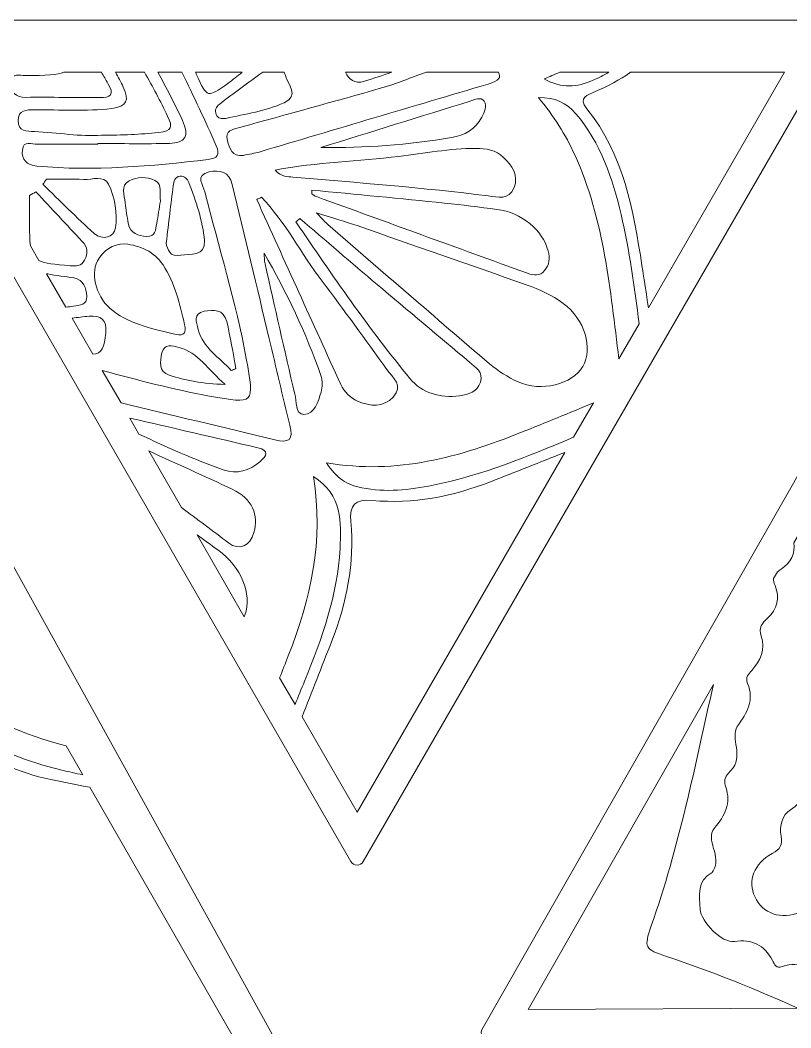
# Model space of a CAD drawing. Extents: x 13 to 5563, y -794 to -206.
# Drawn here: x 2871.4 to 3087.6, y -488.4 to -205.7 of the extents above; entities that cross this region are included whole.
import ezdxf

# ---------------------------------------------------------------- set-up
doc = ezdxf.new("R2010")
doc.units = 0
doc.header["$MEASUREMENT"] = 0
doc.layers.add('Layer 1', color=7, linetype='Continuous')

msp = doc.modelspace()

# ---------------------------------------------------------------- linework, layer by layer
at = {"layer": 'Layer 1', "lineweight": 0}
msp.add_lwpolyline([(2300.75, -205.68), (2300.75, -794.32), (3275.25, -794.32), (3275.25, -205.68), (2300.75, -205.68)], dxfattribs=at)
for points, knots in [([(3260.63, -518.02), (3260.63, -518.02), (2992.73, -519.1), (2992.73, -519.1), (2992.68, -519.1), (2992.63, -519.11), (2992.58, -519.11), (2992.58, -519.11), (2989.5, -519.34), (2989.5, -519.34), (2988.81, -519.39), (2988.19, -519.75), (2987.8, -520.33), (2987.8, -520.33), (2986.71, -521.97), (2986.71, -521.97), (2986.68, -522.01), (2986.66, -522.05), (2986.63, -522.09), (2986.63, -522.09), (2983.16, -528.06), (2983.16, -528.06), (2983.16, -528.06), (2837.08, -779.7), (2837.08, -779.7), (2837.08, -779.7), (2809.71, -779.7), (2809.71, -779.7), (2809.71, -779.7), (2956.28, -523.91), (2956.28, -523.91), (2956.3, -523.86), (2956.33, -523.82), (2956.35, -523.77), (2956.35, -523.77), (2957.82, -520.74), (2957.82, -520.74), (2958.12, -520.12), (2958.12, -519.39), (2957.81, -518.76), (2957.81, -518.76), (2956.85, -516.83), (2956.85, -516.83), (2956.83, -516.79), (2956.81, -516.75), (2956.79, -516.72), (2956.79, -516.72), (2792.72, -220.3), (2792.72, -220.3), (2792.72, -220.3), (2836.39, -220.3), (2836.39, -220.3), (2836.39, -220.3), (2964.15, -441.71), (2964.15, -441.71), (2964.15, -441.71), (2964.15, -441.72), (2964.15, -441.72), (2964.51, -442.34), (2965.17, -442.72), (2965.88, -442.72), (2966.6, -442.72), (2967.26, -442.33), (2967.62, -441.71), (2967.62, -441.71), (3095.54, -220.3), (3095.54, -220.3), (3095.54, -220.3), (3260.63, -220.3), (3260.63, -220.3), (3260.63, -220.3), (3260.63, -226.56), (3260.63, -226.56), (3260.63, -226.56), (3154, -226.45), (3154, -226.45), (3154, -226.45), (3151.64, -226.45), (3151.64, -226.45), (3151.64, -226.45), (3151.64, -226.45), (3151.64, -226.45), (3150.9, -226.45), (3150.23, -226.85), (3149.87, -227.5), (3149.87, -227.5), (3148.56, -229.93), (3148.56, -229.93), (3148.56, -229.93), (3146.14, -234.17), (3146.14, -234.17), (3146.14, -234.17), (3001.02, -488.7), (3001.02, -488.7), (3000.66, -489.32), (3000.67, -490.09), (3001.03, -490.71), (3001.39, -491.33), (3002.05, -491.7), (3002.76, -491.7), (3002.76, -491.7), (3002.77, -491.7), (3002.77, -491.7), (3002.77, -491.7), (3260.63, -490.31), (3260.63, -490.31), (3260.63, -490.31), (3260.63, -518.02), (3260.63, -518.02)], [0, 0, 0, 0, 1, 1, 1, 2, 2, 2, 3, 3, 3, 4, 4, 4, 5, 5, 5, 6, 6, 6, 7, 7, 7, 8, 8, 8, 9, 9, 9, 10, 10, 10, 11, 11, 11, 12, 12, 12, 13, 13, 13, 14, 14, 14, 15, 15, 15, 16, 16, 16, 17, 17, 17, 18, 18, 18, 19, 19, 19, 20, 20, 20, 21, 21, 21, 22, 22, 22, 23, 23, 23, 24, 24, 24, 25, 25, 25, 26, 26, 26, 27, 27, 27, 28, 28, 28, 29, 29, 29, 30, 30, 30, 31, 31, 31, 32, 32, 32, 33, 33, 33, 34, 34, 34, 35, 35, 35, 36, 36, 36, 36]), ([(2894.15, -220.3), (2894.77, -221.34), (2895.38, -222.38), (2896, -223.42), (2897.84, -226.48), (2896.88, -227.5), (2893.6, -227.41), (2890.25, -227.33), (2886.9, -227.39), (2883.55, -227.39), (2883.55, -227.37), (2883.55, -227.35), (2883.55, -227.33), (2880.02, -227.33), (2876.49, -227.3), (2872.96, -227.33), (2870.1, -227.36), (2868.59, -225.91), (2868.74, -223.14), (2868.89, -220.31), (2871.24, -221.26), (2872.81, -221.23), (2878.54, -221.15), (2881.97, -221.1), (2883.58, -220.3), (2883.58, -220.3), (2894.15, -220.3), (2894.15, -220.3)], [0, 0, 0, 0, 1, 1, 1, 2, 2, 2, 3, 3, 3, 4, 4, 4, 5, 5, 5, 6, 6, 6, 7, 7, 7, 8, 8, 8, 9, 9, 9, 9]), ([(2912.74, -232.6), (2914.22, -235.67), (2913.99, -236.82), (2910.24, -237.2), (2905.13, -237.71), (2900.04, -238), (2894.2, -237.91), (2888.35, -238.45), (2881.89, -237.17), (2875.36, -236.93), (2873.24, -236.85), (2870.81, -236.98), (2870.81, -233.87), (2870.8, -230.75), (2873.23, -230.85), (2875.35, -230.83), (2882.58, -230.76), (2889.81, -231.35), (2897.05, -230.45), (2901.34, -229.91), (2902.05, -228.13), (2900.31, -224.47), (2899.63, -223.05), (2898.91, -221.67), (2898.16, -220.3), (2898.16, -220.3), (2906.23, -220.3), (2906.23, -220.3), (2908.54, -224.31), (2910.73, -228.4), (2912.74, -232.6)], [0, 0, 0, 0, 1, 1, 1, 2, 2, 2, 3, 3, 3, 4, 4, 4, 5, 5, 5, 6, 6, 6, 7, 7, 7, 8, 8, 8, 9, 9, 9, 10, 10, 10, 10]), ([(2926.39, -240.89), (2927.52, -243.43), (2926.61, -244.47), (2924.09, -244.77), (2908.12, -246.61), (2892.14, -248.13), (2876.03, -246.61), (2873.2, -246.35), (2871.74, -244.79), (2871.98, -242.12), (2872.24, -239.29), (2874.62, -240.51), (2876.18, -240.49), (2881.83, -240.42), (2887.48, -240.46), (2893.13, -240.46), (2893.13, -240.41), (2893.14, -240.35), (2893.14, -240.29), (2899.84, -240.29), (2906.55, -240.42), (2913.26, -240.25), (2917.75, -240.13), (2918.95, -238.22), (2916.9, -233.78), (2914.77, -229.18), (2912.45, -224.69), (2909.98, -220.3), (2909.98, -220.3), (2916.72, -220.3), (2916.72, -220.3), (2920.14, -227.06), (2923.29, -233.96), (2926.39, -240.89)], [0, 0, 0, 0, 1, 1, 1, 2, 2, 2, 3, 3, 3, 4, 4, 4, 5, 5, 5, 6, 6, 6, 7, 7, 7, 8, 8, 8, 9, 9, 9, 10, 10, 10, 11, 11, 11, 11]), ([(2933.67, -220.3), (2932.34, -221.36), (2931, -222.42), (2929.63, -223.42), (2923.89, -227.59), (2923.81, -227.48), (2920.88, -221.03), (2920.76, -220.77), (2920.66, -220.53), (2920.57, -220.3), (2920.57, -220.3), (2933.67, -220.3), (2933.67, -220.3)], [0, 0, 0, 0, 1, 1, 1, 2, 2, 2, 3, 3, 3, 4, 4, 4, 4]), ([(2945.48, -220.3), (2945.61, -220.57), (2945.71, -220.87), (2945.79, -221.2), (2946.41, -223.72), (2949.88, -226.87), (2945.4, -228.87), (2940.23, -231.18), (2934.58, -232.05), (2929.05, -233.22), (2927.93, -233.42), (2926.88, -233.32), (2926.38, -232.12), (2925.9, -231), (2926.31, -229.97), (2927.21, -229.3), (2931.25, -226.26), (2935.27, -223.19), (2939.41, -220.3), (2939.41, -220.3), (2945.48, -220.3), (2945.48, -220.3)], [0, 0, 0, 0, 1, 1, 1, 2, 2, 2, 3, 3, 3, 4, 4, 4, 5, 5, 5, 6, 6, 6, 7, 7, 7, 7]), ([(3005.57, -220.3), (3006.34, -221.69), (3005.83, -222.72), (3002.7, -223.63), (2981.33, -229.86), (2960.01, -236.28), (2938.67, -242.6), (2937.15, -243.05), (2935.56, -243.27), (2934.01, -243.6), (2930.7, -244.16), (2930.14, -241.56), (2929.5, -239.45), (2928.65, -236.61), (2931.13, -236.32), (2932.91, -235.82), (2946.18, -232.09), (2959.49, -228.51), (2972.73, -224.7), (2977, -223.48), (2981.11, -221.71), (2985.34, -220.3), (2985.34, -220.3), (3005.57, -220.3), (3005.57, -220.3)], [0, 0, 0, 0, 1, 1, 1, 2, 2, 2, 3, 3, 3, 4, 4, 4, 5, 5, 5, 6, 6, 6, 7, 7, 7, 8, 8, 8, 8]), ([(2975.62, -220.3), (2973.07, -221.16), (2970.52, -222.02), (2967.95, -222.81), (2965.06, -223.71), (2963.6, -222.21), (2962.69, -220.3), (2962.69, -220.3), (2975.62, -220.3), (2975.62, -220.3)], [0, 0, 0, 0, 1, 1, 1, 2, 2, 2, 3, 3, 3, 3]), ([(3022.75, -220.3), (3022.75, -220.3), (3036.52, -220.3), (3036.52, -220.3), (3035.09, -221.1), (3033.63, -221.84), (3032.11, -222.52), (3027.69, -224.49), (3023.33, -225.01), (3018.35, -222.12), (3019.86, -221.55), (3021.32, -220.94), (3022.75, -220.3)], [0, 0, 0, 0, 1, 1, 1, 2, 2, 2, 3, 3, 3, 4, 4, 4, 4]), ([(3047.64, -286.33), (3047.05, -282.39), (3046.46, -278.45), (3045.84, -274.51), (3043.38, -258.91), (3040.8, -243.34), (3030.35, -230.52), (3027.83, -227.43), (3030.63, -226.63), (3032.71, -225.73), (3036.24, -224.21), (3039.54, -222.38), (3042.66, -220.3), (3042.66, -220.3), (3085.79, -220.3), (3085.79, -220.3), (3085.79, -220.3), (3047.64, -286.33), (3047.64, -286.33)], [0, 0, 0, 0, 1, 1, 1, 2, 2, 2, 3, 3, 3, 4, 4, 4, 5, 5, 5, 6, 6, 6, 6]), ([(2955.72, -241.42), (2969.69, -237.07), (2983.65, -232.71), (2997.63, -228.4), (2998.91, -228), (3000.58, -227.04), (3001.54, -228.43), (3002.51, -229.82), (3001.64, -231.48), (3000.88, -232.91), (2999.08, -236.32), (2996.03, -238.02), (2992.42, -238.63), (2980.26, -240.67), (2967.97, -241.51), (2955.72, -241.42)], [0, 0, 0, 0, 1, 1, 1, 2, 2, 2, 3, 3, 3, 4, 4, 4, 5, 5, 5, 5]), ([(3039.35, -300.68), (3036.92, -281.25), (3035.25, -261.68), (3026.97, -243.45), (3024.39, -237.8), (3021.14, -232.63), (3016.77, -227.39), (3021.48, -227.28), (3024.66, -228.84), (3027.29, -231.93), (3034.25, -240.14), (3037.62, -250.02), (3039.98, -260.21), (3042.31, -270.31), (3043.74, -280.57), (3045.03, -290.85), (3045.03, -290.85), (3039.35, -300.68), (3039.35, -300.68)], [0, 0, 0, 0, 1, 1, 1, 2, 2, 2, 3, 3, 3, 4, 4, 4, 5, 5, 5, 6, 6, 6, 6]), ([(2977.6, -243.89), (2984.77, -243.03), (2991.9, -241.66), (2999.17, -241.66), (3002.07, -241.66), (3004.85, -242.01), (3007, -244.17), (3009.33, -246.49), (3011.26, -249.14), (3009.96, -252.63), (3008.6, -256.28), (3005.29, -255.3), (3002.65, -254.97), (2984.45, -252.67), (2966.17, -251.29), (2947.91, -249.7), (2946.37, -249.57), (2944.7, -249.7), (2942.89, -247.72), (2954.81, -245.52), (2966.27, -245.25), (2977.6, -243.89)], [0, 0, 0, 0, 1, 1, 1, 2, 2, 2, 3, 3, 3, 4, 4, 4, 5, 5, 5, 6, 6, 6, 7, 7, 7, 7]), ([(2924.49, -311.11), (2937.24, -313.42), (2937.15, -313.53), (2934.79, -300.57), (2931.89, -284.73), (2927.09, -269.37), (2923.17, -253.79), (2922.73, -252.05), (2920.35, -249.15), (2924.35, -248.26), (2927.38, -247.6), (2929.99, -248.14), (2930.86, -251.81), (2934.3, -266.24), (2937.8, -280.65), (2941.26, -295.08), (2943.19, -303.15), (2944.99, -311.26), (2947.05, -319.3), (2948.12, -323.51), (2946.77, -324.34), (2942.81, -323.38), (2928.44, -319.9), (2914.05, -316.5), (2899.67, -313.07), (2899.67, -313.07), (2894.39, -303.93), (2894.39, -303.93), (2904.34, -306.64), (2914.32, -309.26), (2924.49, -311.11)], [0, 0, 0, 0, 1, 1, 1, 2, 2, 2, 3, 3, 3, 4, 4, 4, 5, 5, 5, 6, 6, 6, 7, 7, 7, 8, 8, 8, 9, 9, 9, 10, 10, 10, 10]), ([(2877.72, -251.73), (2878.05, -251.25), (2878.38, -250.78), (2878.71, -250.3), (2882.23, -250.3), (2885.75, -250.16), (2889.26, -250.35), (2891.62, -250.47), (2894.88, -249.09), (2896.13, -251.64), (2897.97, -255.41), (2898.75, -259.89), (2898.1, -263.98), (2897.69, -266.61), (2894.45, -267.55), (2892.14, -265.51), (2887.17, -261.09), (2882.51, -256.34), (2877.72, -251.73)], [0, 0, 0, 0, 1, 1, 1, 2, 2, 2, 3, 3, 3, 4, 4, 4, 5, 5, 5, 6, 6, 6, 6]), ([(2910.72, -256.43), (2910.38, -258.51), (2910.06, -260.6), (2909.68, -262.68), (2909.37, -264.39), (2909.29, -266.57), (2906.83, -266.34), (2904.58, -266.12), (2902.18, -265.61), (2901.71, -262.67), (2901.4, -260.76), (2900.99, -258.85), (2900.84, -256.93), (2900.68, -254.77), (2899.32, -252.04), (2901.97, -250.72), (2904.15, -249.64), (2906.9, -249.53), (2909.17, -250.64), (2911.61, -251.84), (2910.21, -254.43), (2910.72, -256.43)], [0, 0, 0, 0, 1, 1, 1, 2, 2, 2, 3, 3, 3, 4, 4, 4, 5, 5, 5, 6, 6, 6, 7, 7, 7, 7]), ([(2916.41, -271.62), (2913.38, -272.3), (2912.61, -269.89), (2912.34, -268.18), (2913.05, -262.32), (2913.67, -257.24), (2914.3, -252.16), (2914.45, -250.91), (2914.62, -249.61), (2916.26, -249.46), (2917.51, -249.36), (2918.26, -250.21), (2918.65, -251.21), (2920.7, -256.5), (2922.6, -261.91), (2923.08, -267.53), (2923.48, -272.17), (2918.98, -271.04), (2916.41, -271.62)], [0, 0, 0, 0, 1, 1, 1, 2, 2, 2, 3, 3, 3, 4, 4, 4, 5, 5, 5, 6, 6, 6, 6]), ([(2874.22, -268.98), (2874.02, -267.32), (2874.01, -265.12), (2874, -262.12), (2873.99, -259.69), (2874, -257.27), (2874, -254.84), (2874.6, -254.51), (2875.2, -254.18), (2875.8, -253.85), (2880.12, -258.48), (2884.42, -263.13), (2888.77, -267.73), (2890.33, -269.37), (2890.51, -271.04), (2889.45, -273.02), (2888.5, -274.79), (2887.1, -274.72), (2885.4, -274.57), (2880.97, -274.18), (2878.27, -273.94), (2876.62, -273.12), (2876.62, -273.12), (2874.22, -268.98), (2874.22, -268.98)], [0, 0, 0, 0, 1, 1, 1, 2, 2, 2, 3, 3, 3, 4, 4, 4, 5, 5, 5, 6, 6, 6, 7, 7, 7, 8, 8, 8, 8]), ([(3018.53, -275.91), (3017.16, -277.57), (3015.45, -277.32), (3013.7, -276.68), (2993.97, -269.51), (2974.24, -262.35), (2954.52, -255.18), (2954.04, -255), (2953.62, -254.66), (2953.17, -254.39), (2953.19, -254.04), (2953.2, -253.69), (2953.22, -253.34), (2965.63, -254.55), (2978.04, -255.73), (2990.45, -256.99), (2995.36, -257.49), (3000.25, -258.14), (3005.15, -258.78), (3012.05, -259.67), (3017.97, -264.51), (3019.52, -270.42), (3020.05, -272.43), (3019.87, -274.29), (3018.53, -275.91)], [0, 0, 0, 0, 1, 1, 1, 2, 2, 2, 3, 3, 3, 4, 4, 4, 5, 5, 5, 6, 6, 6, 7, 7, 7, 8, 8, 8, 8]), ([(2937.74, -255.99), (2938.2, -255.78), (2938.66, -255.58), (2939.11, -255.37), (2945.84, -262.42), (2950.23, -271.2), (2956.08, -278.89), (2962.28, -287.05), (2968.25, -295.38), (2974.25, -303.68), (2975.9, -305.97), (2979.1, -308.17), (2976.04, -311.42), (2973.23, -314.42), (2969.63, -314.02), (2966.21, -312.62), (2964.05, -311.74), (2962.31, -309.99), (2961.35, -307.89), (2953.42, -290.62), (2945.6, -273.3), (2937.74, -255.99)], [0, 0, 0, 0, 1, 1, 1, 2, 2, 2, 3, 3, 3, 4, 4, 4, 5, 5, 5, 6, 6, 6, 7, 7, 7, 7]), ([(2957.67, -263.01), (2956.9, -262.35), (2956.26, -261.55), (2954.52, -259.72), (2959.26, -261.22), (2962.6, -262.18), (2965.88, -263.32), (2981.73, -268.82), (2997.57, -274.33), (3013.38, -279.91), (3017.05, -281.21), (3020.62, -282.79), (3023.76, -285.14), (3029.77, -289.63), (3032.22, -297.72), (3029.21, -302.85), (3026.31, -307.82), (3017.52, -310.06), (3011.05, -307.14), (3008.2, -305.85), (3005.44, -304.08), (3003.05, -302.04), (2987.86, -289.11), (2972.78, -276.05), (2957.67, -263.01)], [0, 0, 0, 0, 1, 1, 1, 2, 2, 2, 3, 3, 3, 4, 4, 4, 5, 5, 5, 6, 6, 6, 7, 7, 7, 8, 8, 8, 8]), ([(2948.74, -262.27), (2949.12, -261.96), (2949.5, -261.65), (2949.87, -261.33), (2957.09, -267.5), (2964.28, -273.69), (2971.52, -279.82), (2980.14, -287.11), (2988.82, -294.33), (2997.45, -301.6), (2999.18, -303.06), (3001.42, -304.42), (3000.49, -307.2), (2999.59, -309.89), (2997.13, -310.75), (2994.63, -311.06), (2989.22, -311.74), (2984.13, -310.37), (2980.7, -306.19), (2969.22, -292.16), (2958.88, -277.28), (2948.74, -262.27)], [0, 0, 0, 0, 1, 1, 1, 2, 2, 2, 3, 3, 3, 4, 4, 4, 5, 5, 5, 6, 6, 6, 7, 7, 7, 7]), ([(2893.09, -273.2), (2894.72, -270.21), (2897.25, -268.49), (2900.77, -268.39), (2905.1, -269), (2908.88, -270.5), (2911.46, -274.36), (2914.88, -279.47), (2916.13, -285.33), (2917.52, -291.15), (2918.01, -293.18), (2917.36, -294.36), (2915.11, -293.84), (2908.93, -292.41), (2902.67, -291.14), (2897.43, -287.23), (2892.92, -283.88), (2890.87, -277.25), (2893.09, -273.2)], [0, 0, 0, 0, 1, 1, 1, 2, 2, 2, 3, 3, 3, 4, 4, 4, 5, 5, 5, 6, 6, 6, 6]), ([(2955.79, -310.04), (2954.98, -312.69), (2954, -316.26), (2950.97, -316.26), (2948.48, -316.25), (2948.92, -312.6), (2948.43, -310.55), (2945.54, -298.4), (2942.83, -286.2), (2940.09, -274.02), (2939.87, -273.05), (2939.9, -272.02), (2939.82, -271.02), (2946.12, -282.11), (2951.63, -293.44), (2955.73, -305.39), (2956.21, -306.8), (2956.22, -308.61), (2955.79, -310.04)], [0, 0, 0, 0, 1, 1, 1, 2, 2, 2, 3, 3, 3, 4, 4, 4, 5, 5, 5, 6, 6, 6, 6]), ([(2879.1, -276.86), (2881.53, -277.3), (2883.97, -277.61), (2886.41, -278), (2889.33, -278.47), (2889.85, -280.87), (2890.04, -283.12), (2890.24, -285.58), (2888.08, -285.65), (2886.34, -285.9), (2885.62, -286.01), (2884.89, -286.11), (2884.17, -286.21), (2884.17, -286.21), (2878.75, -276.82), (2878.75, -276.82), (2878.87, -276.83), (2878.98, -276.84), (2879.1, -276.86)], [0, 0, 0, 0, 1, 1, 1, 2, 2, 2, 3, 3, 3, 4, 4, 4, 5, 5, 5, 6, 6, 6, 6]), ([(2921.31, -292.41), (2920.8, -290.42), (2919.84, -288), (2922.97, -287.35), (2925.62, -286.81), (2928.51, -286.72), (2929.33, -290.19), (2930.36, -294.57), (2931.07, -299.02), (2931.92, -303.44), (2931.48, -303.62), (2931.04, -303.79), (2930.61, -303.96), (2927.33, -300.26), (2922.67, -297.72), (2921.31, -292.41)], [0, 0, 0, 0, 1, 1, 1, 2, 2, 2, 3, 3, 3, 4, 4, 4, 5, 5, 5, 5]), ([(2890.68, -288.72), (2893.91, -288.39), (2895.77, -289.79), (2895.38, -293.3), (2895, -297.57), (2894.28, -299.27), (2891.76, -299.36), (2891.76, -299.36), (2885.93, -289.27), (2885.93, -289.27), (2887.51, -289.07), (2889.09, -288.88), (2890.68, -288.72)], [0, 0, 0, 0, 1, 1, 1, 2, 2, 2, 3, 3, 3, 4, 4, 4, 4]), ([(2911.14, -298.99), (2911.8, -296.28), (2914.04, -297.05), (2915.9, -297.51), (2921.41, -298.85), (2923.95, -303.67), (2928.89, -307.84), (2922.49, -307.72), (2917.75, -306.74), (2913.18, -305.29), (2910.15, -304.32), (2910.57, -301.34), (2911.14, -298.99)], [0, 0, 0, 0, 1, 1, 1, 2, 2, 2, 3, 3, 3, 4, 4, 4, 4]), ([(3026.66, -322.65), (3013.84, -328.08), (3000.97, -333.37), (2987.2, -336.14), (2980.61, -337.47), (2973.97, -338.22), (2967.2, -336.87), (2963.12, -336.06), (2960.1, -334.18), (2957.29, -329.85), (2977.26, -333.26), (2994.79, -328.18), (3012, -321.29), (3018.75, -318.59), (3025.46, -315.81), (3032.19, -313.07), (3032.19, -313.07), (3026.66, -322.65), (3026.66, -322.65)], [0, 0, 0, 0, 1, 1, 1, 2, 2, 2, 3, 3, 3, 4, 4, 4, 5, 5, 5, 6, 6, 6, 6]), ([(2902.11, -317.3), (2914.11, -320.07), (2926.1, -322.84), (2938.09, -325.63), (2941.42, -326.41), (2940.52, -328.02), (2938.65, -329.53), (2935.63, -331.98), (2932.29, -333.23), (2928.36, -331.83), (2920.26, -328.95), (2912.45, -325.44), (2904.7, -321.8), (2904.7, -321.8), (2902.11, -317.3), (2902.11, -317.3)], [0, 0, 0, 0, 1, 1, 1, 2, 2, 2, 3, 3, 3, 4, 4, 4, 5, 5, 5, 5]), ([(2930.89, -337.26), (2936.47, -339.86), (2938.39, -344.56), (2936.97, -349.41), (2935.86, -353.22), (2932.85, -354.64), (2929.81, -352.3), (2925.44, -348.95), (2921.04, -345.67), (2916.6, -342.42), (2916.6, -342.42), (2907.43, -326.52), (2907.43, -326.52), (2915.27, -330.06), (2923.1, -333.62), (2930.89, -337.26)], [0, 0, 0, 0, 1, 1, 1, 2, 2, 2, 3, 3, 3, 4, 4, 4, 5, 5, 5, 5]), ([(2958.72, -380.1), (2962.97, -369.25), (2965.21, -358.03), (2964.13, -346.34), (2963.69, -341.59), (2965.4, -339.98), (2970.1, -340.41), (2981.6, -341.46), (2992.66, -339.32), (3003.35, -335.14), (3010.31, -332.42), (3017.25, -329.66), (3024.19, -326.92), (3024.19, -326.92), (2965.89, -427.85), (2965.89, -427.85), (2965.89, -427.85), (2950.45, -401.08), (2950.45, -401.08), (2953.21, -394.09), (2955.98, -387.1), (2958.72, -380.1)], [0, 0, 0, 0, 1, 1, 1, 2, 2, 2, 3, 3, 3, 4, 4, 4, 5, 5, 5, 6, 6, 6, 7, 7, 7, 7]), ([(2946.59, -383.99), (2952.9, -368.04), (2956.61, -351.7), (2953.63, -333.67), (2961.87, -338.95), (2961.47, -346.62), (2961.12, -353.87), (2960.49, -366.94), (2956.02, -379.1), (2951.16, -391.09), (2950.27, -393.28), (2949.38, -395.48), (2948.48, -397.67), (2948.48, -397.67), (2944.16, -390.19), (2944.16, -390.19), (2944.97, -388.12), (2945.77, -386.05), (2946.59, -383.99)], [0, 0, 0, 0, 1, 1, 1, 2, 2, 2, 3, 3, 3, 4, 4, 4, 5, 5, 5, 6, 6, 6, 6]), ([(3110.92, -482.68), (3110.19, -482.38), (3109.57, -481.84), (3109.05, -481), (3108.88, -480.73), (3108.65, -480.5), (3108.49, -480.23), (3105.67, -475.74), (3099.66, -478.63), (3096.75, -475.48), (3093.41, -471.87), (3090.29, -469.37), (3085.22, -471.18), (3083.5, -471.79), (3083.09, -470.62), (3082.45, -469.42), (3080.16, -465.15), (3076.67, -463.32), (3071.75, -464.13), (3068.37, -464.69), (3062.32, -458.51), (3062.16, -455.11), (3061.96, -451.14), (3061.18, -447.19), (3065.49, -444.74), (3065.62, -444.67), (3065.68, -444.49), (3065.77, -444.35), (3068.4, -440.34), (3063.45, -435.52), (3066.09, -432.42), (3069.25, -428.72), (3070.84, -425.41), (3069.37, -420.84), (3068.88, -419.31), (3068.92, -418.04), (3070.12, -416.91), (3070.35, -416.69), (3070.51, -416.4), (3070.74, -416.18), (3074.63, -412.41), (3070.45, -406.89), (3072.59, -403.86), (3075.45, -399.82), (3077.39, -396.41), (3075.48, -391.76), (3074.72, -389.9), (3075.76, -389.18), (3076.67, -388.1), (3079.03, -385.3), (3080.6, -382.17), (3079.28, -378.44), (3078.47, -376.16), (3079.56, -374.82), (3081.02, -373.45), (3083.75, -370.89), (3084.59, -367.75), (3083.17, -364.31), (3082.85, -363.53), (3082.73, -362.89), (3082.78, -362.33), (3082.78, -362.33), (3083.88, -360.4), (3083.88, -360.4), (3084.17, -360.15), (3084.5, -359.9), (3084.89, -359.65), (3087.56, -357.87), (3088.88, -355.29), (3088.48, -352.34), (3088.48, -352.34), (3093.55, -343.45), (3093.55, -343.45), (3093.57, -343.46), (3093.58, -343.49), (3093.59, -343.5), (3097.12, -347.82), (3101.65, -354.39), (3105.19, -358.61), (3106.44, -360.11), (3107.9, -361.17), (3107.98, -363.3), (3108.08, -365.59), (3109.47, -367.13), (3111.23, -368.41), (3112.27, -369.16), (3113.77, -369.73), (3113.88, -371.08), (3114.3, -376.21), (3117.66, -378.02), (3122.07, -379.09), (3124.12, -379.59), (3125.25, -381.53), (3125.06, -383.55), (3124.83, -385.93), (3122.68, -385.15), (3121.19, -385.17), (3116.08, -385.27), (3112.48, -387.63), (3111, -392.49), (3110.32, -394.72), (3109.33, -395.42), (3107.12, -395.82), (3101.81, -396.79), (3098.72, -400.74), (3099.07, -406.11), (3099.23, -408.44), (3098.52, -409.75), (3096.63, -410.78), (3093.94, -412.26), (3091.84, -414.45), (3091.93, -417.61), (3092.05, -421.66), (3091.45, -424.83), (3087.53, -427.19), (3085.18, -428.6), (3084.37, -431.67), (3084.86, -434.55), (3085.25, -436.93), (3084.72, -438.24), (3082.39, -439.48), (3077.22, -442.22), (3075.45, -447.15), (3077.51, -451.55), (3079.73, -456.29), (3084.81, -458.19), (3090.22, -455.86), (3092.41, -454.92), (3093.83, -454.65), (3095.72, -456.47), (3098.6, -459.25), (3102.25, -459.97), (3106.02, -458.47), (3108.14, -457.63), (3109.55, -457.98), (3111.15, -459.57), (3114.19, -462.6), (3117.92, -463.25), (3121.84, -461.54), (3123.95, -460.63), (3125.35, -461.18), (3127.07, -462.48), (3131.61, -465.92), (3135.65, -465.74), (3140.22, -462.17), (3141.34, -461.29), (3142.13, -460.35), (3143.97, -460.73), (3154.23, -462.86), (3157.5, -460.52), (3158.98, -450.44), (3159.12, -449.53), (3159.43, -448.59), (3159.89, -447.79), (3160.35, -446.97), (3161.25, -447.04), (3162.04, -447.4), (3162.77, -447.73), (3163.82, -448.3), (3163.38, -449.1), (3161.39, -452.65), (3163.33, -456.54), (3162.56, -459.79), (3161.44, -464.47), (3160.09, -468.41), (3164.36, -472.03), (3164.7, -472.32), (3164.66, -473.26), (3164.56, -473.86), (3164.01, -477.09), (3165.3, -479.74), (3166.73, -482.38), (3166.73, -482.38), (3110.92, -482.68), (3110.92, -482.68)], [0, 0, 0, 0, 1, 1, 1, 2, 2, 2, 3, 3, 3, 4, 4, 4, 5, 5, 5, 6, 6, 6, 7, 7, 7, 8, 8, 8, 9, 9, 9, 10, 10, 10, 11, 11, 11, 12, 12, 12, 13, 13, 13, 14, 14, 14, 15, 15, 15, 16, 16, 16, 17, 17, 17, 18, 18, 18, 19, 19, 19, 20, 20, 20, 21, 21, 21, 22, 22, 22, 23, 23, 23, 24, 24, 24, 25, 25, 25, 26, 26, 26, 27, 27, 27, 28, 28, 28, 29, 29, 29, 30, 30, 30, 31, 31, 31, 32, 32, 32, 33, 33, 33, 34, 34, 34, 35, 35, 35, 36, 36, 36, 37, 37, 37, 38, 38, 38, 39, 39, 39, 40, 40, 40, 41, 41, 41, 42, 42, 42, 43, 43, 43, 44, 44, 44, 45, 45, 45, 46, 46, 46, 47, 47, 47, 48, 48, 48, 49, 49, 49, 50, 50, 50, 51, 51, 51, 52, 52, 52, 53, 53, 53, 54, 54, 54, 55, 55, 55, 56, 56, 56, 57, 57, 57, 58, 58, 58, 58]), ([(2926.82, -354.29), (2933.52, -359.19), (2936.43, -366.5), (2934.41, -372.6), (2934.36, -372.75), (2934.31, -372.88), (2934.26, -373.02), (2934.26, -373.02), (2921.02, -350.07), (2921.02, -350.07), (2922.95, -351.48), (2924.89, -352.88), (2926.82, -354.29)], [0, 0, 0, 0, 1, 1, 1, 2, 2, 2, 3, 3, 3, 4, 4, 4, 4]), ([(3052.74, -468.33), (3065.3, -472.44), (3077.46, -477.5), (3089.54, -482.79), (3089.54, -482.79), (3013.86, -483.2), (3013.86, -483.2), (3013.86, -483.2), (3065.87, -392), (3065.87, -392), (3060.8, -414.77), (3056.21, -437.67), (3048.43, -459.77), (3046.3, -465.82), (3046.62, -466.33), (3052.74, -468.33)], [0, 0, 0, 0, 1, 1, 1, 2, 2, 2, 3, 3, 3, 4, 4, 4, 5, 5, 5, 5]), ([(2883.05, -416.07), (2873.58, -413.81), (2864.43, -410.5), (2856.54, -404.42), (2852.98, -401.68), (2851, -398.27), (2851.06, -393.08), (2861.23, -401.57), (2872.53, -406.27), (2884.31, -409.27), (2884.31, -409.27), (2888.94, -417.36), (2888.94, -417.36), (2886.98, -416.96), (2885.01, -416.54), (2883.05, -416.07)], [0, 0, 0, 0, 1, 1, 1, 2, 2, 2, 3, 3, 3, 4, 4, 4, 5, 5, 5, 5]), ([(2906.69, -591.29), (2905.33, -592.31), (2904, -593.37), (2902.68, -594.47), (2899.91, -596.78), (2899.15, -596.01), (2898.05, -593.09), (2891.89, -576.84), (2882.27, -562.82), (2870.23, -550.37), (2859.28, -539.02), (2847.11, -529.09), (2834.81, -519.26), (2819.63, -507.14), (2804.62, -494.8), (2790.99, -480.88), (2786.68, -476.48), (2785.92, -476.6), (2781.78, -480.96), (2774.98, -488.11), (2767.57, -494.63), (2760.11, -501.08), (2742.5, -516.3), (2723.43, -529.78), (2706.78, -546.15), (2693.11, -559.59), (2681.75, -574.65), (2674.91, -592.72), (2674.05, -594.99), (2673.3, -595.76), (2672.29, -595.56), (2672.29, -595.56), (2628.19, -519.75), (2628.19, -519.75), (2628.19, -519.75), (2631.83, -513.47), (2631.83, -513.47), (2631.83, -513.47), (2686.06, -420.22), (2686.06, -420.22), (2697.82, -418), (2709.23, -414.68), (2719.06, -406.55), (2721.67, -404.39), (2722.79, -406.33), (2723.65, -408.51), (2728.05, -419.72), (2735.8, -428.42), (2744.88, -435.92), (2757.16, -446.06), (2769.76, -455.8), (2782.14, -465.82), (2785.34, -468.41), (2788, -468.06), (2791.13, -465.67), (2804.91, -455.14), (2818.56, -444.44), (2831.58, -432.99), (2839.25, -426.25), (2845.57, -418.43), (2849.37, -408.84), (2850.71, -405.44), (2852.24, -404.9), (2855.17, -407.22), (2862.51, -413.02), (2870.9, -416.78), (2880.01, -418.71), (2883.65, -419.48), (2887.3, -420.19), (2890.95, -420.86), (2890.95, -420.86), (2943.43, -512.42), (2943.43, -512.42), (2943.43, -512.42), (2947.65, -519.79), (2947.65, -519.79), (2947.65, -519.79), (2906.69, -591.29), (2906.69, -591.29)], [0, 0, 0, 0, 1, 1, 1, 2, 2, 2, 3, 3, 3, 4, 4, 4, 5, 5, 5, 6, 6, 6, 7, 7, 7, 8, 8, 8, 9, 9, 9, 10, 10, 10, 11, 11, 11, 12, 12, 12, 13, 13, 13, 14, 14, 14, 15, 15, 15, 16, 16, 16, 17, 17, 17, 18, 18, 18, 19, 19, 19, 20, 20, 20, 21, 21, 21, 22, 22, 22, 23, 23, 23, 24, 24, 24, 25, 25, 25, 26, 26, 26, 26])]:
    msp.add_open_spline(points, degree=3, knots=knots, dxfattribs=at)

doc.saveas('drawing.dxf')
